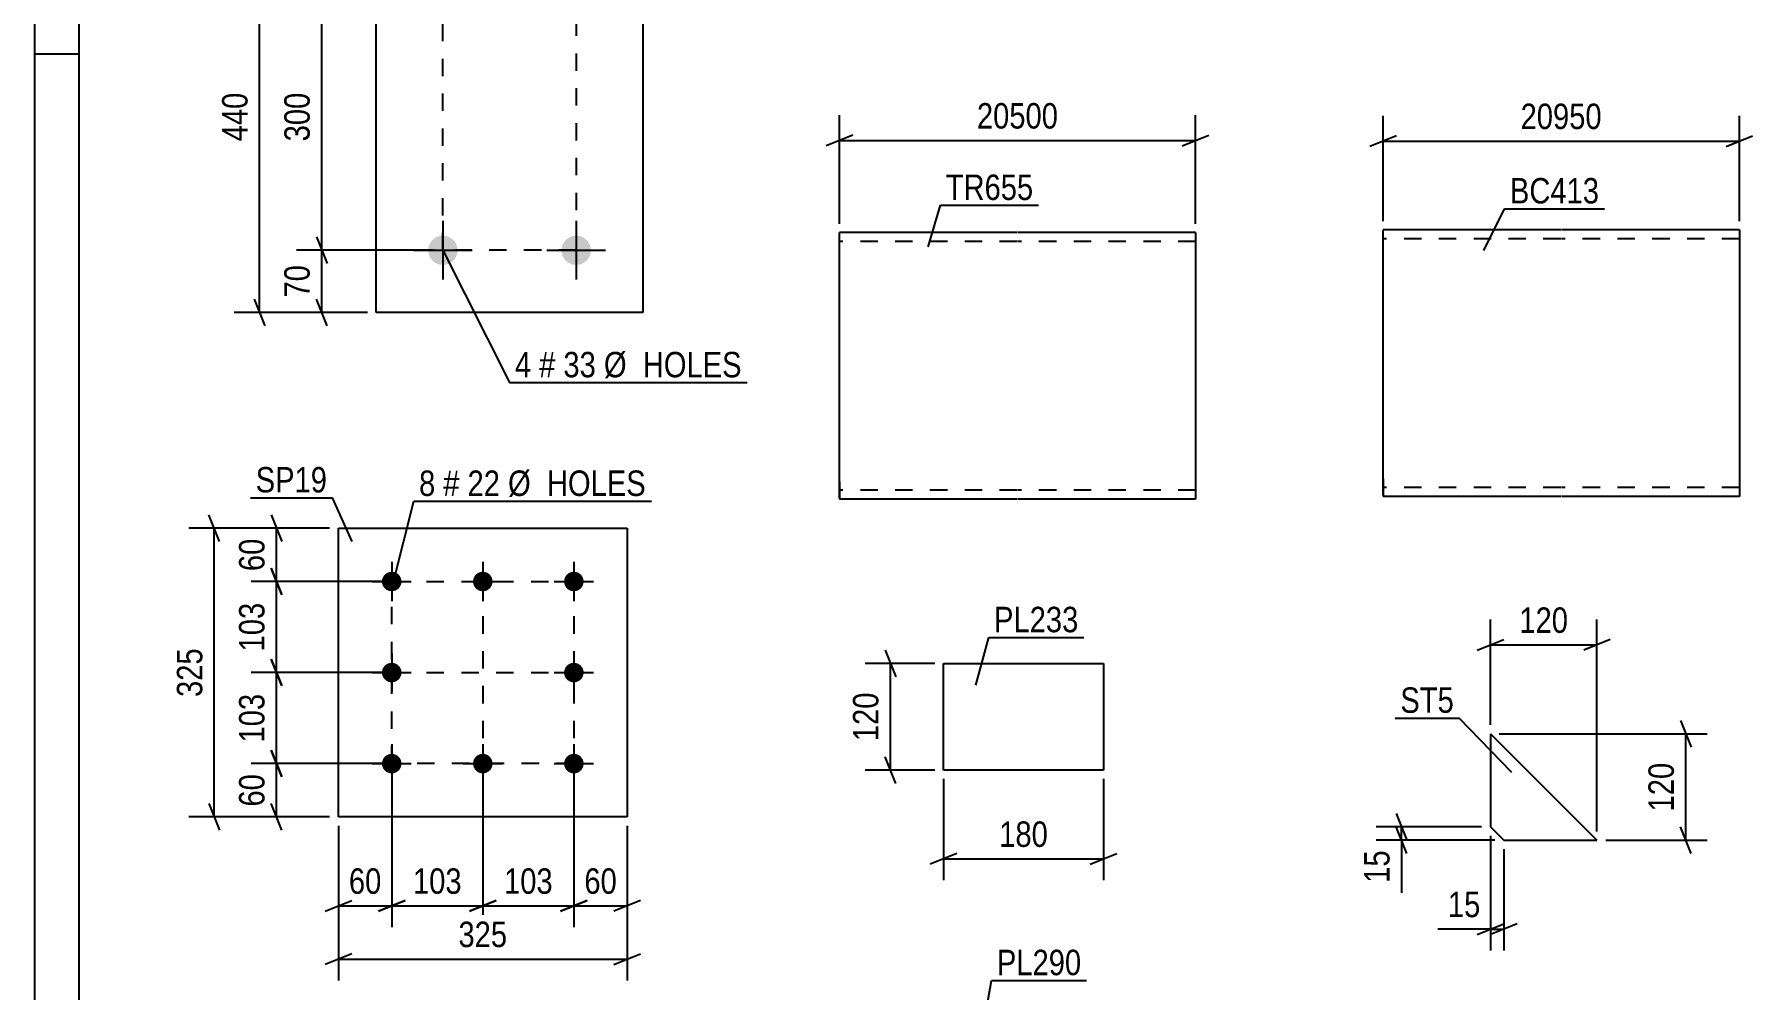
# Model space of a CAD drawing. Header units: millimetres. Extents: x 0 to 594, y 0 to 420.
# Drawn here: x 0 to 193.4, y 192.7 to 300.2 of the extents above; entities that cross this region are included whole.
import ezdxf

# ---------------------------------------------------------------- set-up
doc = ezdxf.new("R2010")
doc.units = ezdxf.units.MM
doc.linetypes.add('DXK_LINE_DOT2', pattern=[3.9198, 1.9599, -1.9599])
doc.styles.add('Arial Narrow', font='ARIALN.TTF', dxfattribs={"height": 0.2})

# ---------------------------------------------------------------- blocks, each defined once
blk = doc.blocks.new('Unknown-122574334-1163')
at = {"color": 5, "linetype": 'Continuous'}
for p, q in [((0, 420), (0, 0)), ((5, 415), (5, 5)), ((5, 298), (0, 298))]:
    blk.add_line(p, q, dxfattribs=at)
blk = doc.blocks.new('Part-122574334-15853 - 15852')
at = {"color": 2, "linetype": 'Continuous'}
for p, q in [((34.22, 212.13), (34.22, 244.63)), ((34.22, 244.63), (66.72, 244.63)), ((66.72, 244.63), (66.72, 212.13)), ((66.72, 212.13), (34.22, 212.13))]:
    blk.add_line(p, q, dxfattribs=at)
blk = doc.blocks.new('Bolt-122574334-15854 - 15852')
at = {"linetype": 'Continuous'}
for points in [[(40.22, 239.73, -1), (40.22, 237.53, -1)], [(50.47, 239.73, -1), (50.47, 237.53, -1)], [(60.72, 239.73, -1), (60.72, 237.53, -1)], [(40.22, 229.48, -1), (40.22, 227.28, -1)], [(60.72, 229.48, -1), (60.72, 227.28, -1)], [(40.22, 219.23, -1), (40.22, 217.03, -1)], [(50.47, 219.23, -1), (50.47, 217.03, -1)], [(60.72, 219.23, -1), (60.72, 217.03, -1)]]:
    blk.add_hatch(color=1, dxfattribs=at).paths.add_polyline_path(points)
at = {"color": 1, "linetype": 'Continuous'}
for p, q in [((40.22, 240.83), (40.22, 236.43)), ((50.47, 240.83), (50.47, 236.43)), ((60.72, 240.83), (60.72, 236.43)), ((38.02, 238.63), (42.42, 238.63)), ((48.27, 238.63), (52.67, 238.63)), ((58.52, 238.63), (62.92, 238.63)), ((40.22, 230.58), (40.22, 226.18)), ((60.72, 230.58), (60.72, 226.18)), ((38.02, 228.38), (42.42, 228.38)), ((58.52, 228.38), (62.92, 228.38)), ((40.22, 220.33), (40.22, 215.93)), ((50.47, 220.33), (50.47, 215.93)), ((60.72, 220.33), (60.72, 215.93)), ((38.02, 218.13), (42.42, 218.13)), ((48.27, 218.13), (52.67, 218.13)), ((58.52, 218.13), (62.92, 218.13))]:
    blk.add_line(p, q, dxfattribs=at)
blk = doc.blocks.new('Part-122574334-15883 - 15882')
at = {"color": 2, "linetype": 'Continuous'}
for p, q in [((171.79, 278.2), (151.79, 278.2)), ((151.79, 250.2), (151.79, 278.2)), ((191.89, 278.2), (171.89, 278.2)), ((191.89, 278.2), (191.89, 248.2)), ((151.79, 250.2), (151.79, 248.2)), ((171.79, 248.2), (151.79, 248.2)), ((191.89, 248.2), (171.89, 248.2))]:
    blk.add_line(p, q, dxfattribs=at)
at = {"color": 7, "linetype": 'DXK_LINE_DOT2'}
for p, q in [((171.79, 277.2), (151.79, 277.2)), ((191.89, 277.2), (171.89, 277.2)), ((151.79, 248.35), (151.79, 250.2)), ((151.79, 249.2), (151.79, 249.27)), ((171.79, 249.2), (151.79, 249.2)), ((191.89, 249.2), (171.89, 249.2)), ((191.89, 249.2), (191.89, 249.27))]:
    blk.add_line(p, q, dxfattribs=at)
blk = doc.blocks.new('Part-122574334-15892 - 15891')
at = {"color": 2, "linetype": 'Continuous'}
for p, q in [((38.48, 268.91), (38.48, 312.91)), ((38.48, 312.91), (68.48, 312.91)), ((68.48, 312.91), (68.48, 268.91)), ((68.48, 268.91), (38.48, 268.91))]:
    blk.add_line(p, q, dxfattribs=at)
blk = doc.blocks.new('Bolt-122574334-15893 - 15891')
at = {"linetype": 'Continuous'}
for points in [[(45.98, 307.56, -1), (45.98, 304.26, -1)], [(60.98, 307.56, -1), (60.98, 304.26, -1)], [(45.98, 277.56, -1), (45.98, 274.26, -1)], [(60.98, 277.56, -1), (60.98, 274.26, -1)]]:
    blk.add_hatch(color=1, dxfattribs=at).paths.add_polyline_path(points)
at = {"color": 1, "linetype": 'Continuous'}
for p, q in [((45.98, 309.21), (45.98, 302.61)), ((60.98, 309.21), (60.98, 302.61)), ((42.68, 305.91), (49.28, 305.91)), ((57.68, 305.91), (64.28, 305.91)), ((45.98, 279.21), (45.98, 272.61)), ((60.98, 279.21), (60.98, 272.61)), ((42.68, 275.91), (49.28, 275.91)), ((57.68, 275.91), (64.28, 275.91))]:
    blk.add_line(p, q, dxfattribs=at)
blk = doc.blocks.new('Part-122574334-15910 - 15909')
at = {"color": 2, "linetype": 'Continuous'}
for p, q in [((163.87, 221.5), (163.87, 211)), ((163.87, 221.5), (175.87, 209.5)), ((163.87, 211), (165.37, 209.5)), ((165.37, 209.5), (175.87, 209.5))]:
    blk.add_line(p, q, dxfattribs=at)
blk = doc.blocks.new('Part-122574334-15976 - 15975')
at = {"color": 2, "linetype": 'Continuous'}
for p, q in [((102.33, 217.41), (102.33, 229.41)), ((102.33, 229.41), (120.34, 229.41)), ((120.34, 229.41), (120.34, 217.41)), ((120.34, 217.41), (102.33, 217.41))]:
    blk.add_line(p, q, dxfattribs=at)
blk = doc.blocks.new('Part-122574334-16087 - 16086')
at = {"color": 2, "linetype": 'Continuous'}
for p, q in [((110.6, 277.9), (90.6, 277.9)), ((90.6, 249.9), (90.6, 277.9)), ((130.7, 277.9), (110.7, 277.9)), ((130.7, 277.9), (130.7, 247.9)), ((90.6, 249.9), (90.6, 247.9)), ((110.6, 247.9), (90.6, 247.9)), ((130.7, 247.9), (110.7, 247.9))]:
    blk.add_line(p, q, dxfattribs=at)
at = {"color": 7, "linetype": 'DXK_LINE_DOT2'}
for p, q in [((110.6, 276.9), (90.6, 276.9)), ((130.7, 276.9), (110.7, 276.9)), ((90.6, 248.05), (90.6, 249.9)), ((90.6, 248.9), (90.6, 248.97)), ((110.6, 248.9), (90.6, 248.9)), ((130.7, 248.9), (110.7, 248.9)), ((130.7, 248.9), (130.7, 248.97))]:
    blk.add_line(p, q, dxfattribs=at)
blk = doc.blocks.new('Rectangle-122574334-19774 - 15852')
at = {"color": 1, "linetype": 'DXK_LINE_DOT2'}
blk.add_lwpolyline([(40.22, 238.63), (60.72, 238.63), (60.72, 218.13), (40.22, 218.13), (40.22, 238.63)], close=True, dxfattribs=at)
blk = doc.blocks.new('Rectangle-122574334-19764 - 15891')
at = {"color": 1, "linetype": 'DXK_LINE_DOT2'}
blk.add_lwpolyline([(45.98, 305.91), (60.98, 305.91), (60.98, 275.91), (45.98, 275.91), (45.98, 305.91)], close=True, dxfattribs=at)
blk = doc.blocks.new('Line-122574334-19784 - 15852')
at = {"color": 1, "linetype": 'DXK_LINE_DOT2'}
blk.add_line((50.47, 238.63), (50.47, 218.13), dxfattribs=at)
blk = doc.blocks.new('Line-122574334-19791 - 15852')
at = {"color": 1, "linetype": 'DXK_LINE_DOT2'}
blk.add_line((40.22, 228.38), (60.72, 228.38), dxfattribs=at)
blk = doc.blocks.new('StraightDimension-122574334-16385 - 15852')
at = {"color": 7, "linetype": 'Continuous'}
for p, q in [((20.85, 243.13), (19.65, 246.13)), ((33.22, 244.63), (17.4, 244.63)), ((20.25, 212.13), (20.25, 244.63)), ((19.65, 213.63), (20.85, 210.63)), ((33.22, 212.13), (17.4, 212.13))]:
    blk.add_line(p, q, dxfattribs=at)
at = {"color": 0}
blk.add_wipeout([(19.5, 231.72), (15.3, 231.72), (15.3, 225.03), (19.5, 225.03)], dxfattribs=at)
at = {"color": 3, "style": 'Arial Narrow'}
blk.add_text('325', height=2.863, rotation=90.0002, dxfattribs=at).set_placement((18.9, 225.63))
blk = doc.blocks.new('StraightDimension-122574334-16370 - 15852')
at = {"color": 7, "linetype": 'Continuous'}
for p, q in [((26.65, 240.13), (27.85, 237.13)), ((39.22, 238.63), (24.4, 238.63)), ((27.25, 228.38), (27.25, 238.63)), ((39.22, 228.38), (24.4, 228.38)), ((27.85, 226.88), (26.65, 229.88))]:
    blk.add_line(p, q, dxfattribs=at)
at = {"color": 0}
blk.add_wipeout([(26.5, 236.84), (22.3, 236.84), (22.3, 230.16), (26.5, 230.16)], dxfattribs=at)
at = {"color": 3, "style": 'Arial Narrow'}
blk.add_text('103', height=2.863, rotation=90.0002, dxfattribs=at).set_placement((25.9, 230.76))
blk = doc.blocks.new('StraightDimension-122574334-16369 - 15852')
at = {"color": 7, "linetype": 'Continuous'}
for p, q in [((26.65, 246.13), (27.85, 243.13)), ((33.22, 244.63), (24.4, 244.63)), ((27.25, 238.63), (27.25, 244.63)), ((27.85, 237.13), (26.65, 240.13)), ((39.22, 238.63), (24.4, 238.63))]:
    blk.add_line(p, q, dxfattribs=at)
at = {"color": 0}
blk.add_wipeout([(26.5, 244.05), (22.3, 244.05), (22.3, 239.2), (26.5, 239.2)], dxfattribs=at)
at = {"color": 3, "style": 'Arial Narrow'}
blk.add_text('60', height=2.863, rotation=90.0002, dxfattribs=at).set_placement((25.9, 239.8))
blk = doc.blocks.new('StraightDimension-122574334-16371 - 15852')
at = {"color": 7, "linetype": 'Continuous'}
for p, q in [((39.22, 228.38), (24.4, 228.38)), ((26.65, 229.88), (27.85, 226.88)), ((27.25, 218.13), (27.25, 228.38)), ((27.85, 216.63), (26.65, 219.63)), ((39.22, 218.13), (24.4, 218.13))]:
    blk.add_line(p, q, dxfattribs=at)
at = {"color": 0}
blk.add_wipeout([(26.5, 226.59), (22.3, 226.59), (22.3, 219.91), (26.5, 219.91)], dxfattribs=at)
at = {"color": 3, "style": 'Arial Narrow'}
blk.add_text('103', height=2.863, rotation=90.0002, dxfattribs=at).set_placement((25.9, 220.51))
blk = doc.blocks.new('StraightDimension-122574334-16372 - 15852')
at = {"color": 7, "linetype": 'Continuous'}
for p, q in [((26.65, 219.63), (27.85, 216.63)), ((39.22, 218.13), (24.4, 218.13)), ((27.25, 212.13), (27.25, 218.13)), ((27.85, 210.63), (26.65, 213.63)), ((33.22, 212.13), (24.4, 212.13))]:
    blk.add_line(p, q, dxfattribs=at)
at = {"color": 0}
blk.add_wipeout([(26.5, 217.55), (22.3, 217.55), (22.3, 212.7), (26.5, 212.7)], dxfattribs=at)
at = {"color": 3, "style": 'Arial Narrow'}
blk.add_text('60', height=2.863, rotation=90.0002, dxfattribs=at).set_placement((25.9, 213.3))
blk = doc.blocks.new('StraightDimension-122574334-16389 - 15852')
at = {"color": 7, "linetype": 'Continuous'}
for p, q in [((60.72, 217.13), (60.72, 199.73)), ((66.72, 211.13), (66.72, 199.73)), ((59.22, 201.53), (62.22, 202.73)), ((60.72, 202.13), (66.72, 202.13)), ((68.22, 202.73), (65.22, 201.53))]:
    blk.add_line(p, q, dxfattribs=at)
at = {"color": 0}
blk.add_wipeout([(66.15, 202.88), (66.15, 207.08), (61.3, 207.08), (61.3, 202.88)], dxfattribs=at)
at = {"color": 3, "style": 'Arial Narrow'}
blk.add_text('60', height=2.863, dxfattribs=at).set_placement((61.9, 203.48))
blk = doc.blocks.new('StraightDimension-122574334-16390 - 15852')
at = {"color": 7, "linetype": 'Continuous'}
for p, q in [((50.47, 217.13), (50.47, 199.73)), ((60.72, 217.13), (60.72, 199.73)), ((48.97, 201.53), (51.97, 202.73)), ((50.47, 202.13), (60.72, 202.13)), ((62.22, 202.73), (59.22, 201.53))]:
    blk.add_line(p, q, dxfattribs=at)
at = {"color": 0}
blk.add_wipeout([(58.94, 202.88), (58.94, 207.08), (52.26, 207.08), (52.26, 202.88)], dxfattribs=at)
at = {"color": 3, "style": 'Arial Narrow'}
blk.add_text('103', height=2.863, dxfattribs=at).set_placement((52.86, 203.48))
blk = doc.blocks.new('StraightDimension-122574334-16391 - 15852')
at = {"color": 7, "linetype": 'Continuous'}
for p, q in [((40.22, 217.13), (40.22, 199.73)), ((50.47, 217.13), (50.47, 199.73)), ((38.72, 201.53), (41.72, 202.73)), ((40.22, 202.13), (50.47, 202.13)), ((51.97, 202.73), (48.97, 201.53))]:
    blk.add_line(p, q, dxfattribs=at)
at = {"color": 0}
blk.add_wipeout([(48.69, 202.88), (48.69, 207.08), (42.01, 207.08), (42.01, 202.88)], dxfattribs=at)
at = {"color": 3, "style": 'Arial Narrow'}
blk.add_text('103', height=2.863, dxfattribs=at).set_placement((42.61, 203.48))
blk = doc.blocks.new('StraightDimension-122574334-16392 - 15852')
at = {"color": 7, "linetype": 'Continuous'}
for p, q in [((40.22, 217.13), (40.22, 199.73)), ((34.22, 211.13), (34.22, 199.73)), ((32.72, 201.53), (35.72, 202.73)), ((34.22, 202.13), (40.22, 202.13)), ((41.72, 202.73), (38.72, 201.53))]:
    blk.add_line(p, q, dxfattribs=at)
at = {"color": 0}
blk.add_wipeout([(39.65, 202.88), (39.65, 207.08), (34.8, 207.08), (34.8, 202.88)], dxfattribs=at)
at = {"color": 3, "style": 'Arial Narrow'}
blk.add_text('60', height=2.863, dxfattribs=at).set_placement((35.4, 203.48))
blk = doc.blocks.new('StraightDimension-122574334-16405 - 15852')
at = {"color": 7, "linetype": 'Continuous'}
for p, q in [((34.22, 211.13), (34.22, 193.73)), ((66.72, 211.13), (66.72, 193.73)), ((35.72, 196.73), (32.72, 195.53)), ((34.22, 196.13), (66.72, 196.13)), ((65.22, 195.53), (68.22, 196.73))]:
    blk.add_line(p, q, dxfattribs=at)
at = {"color": 0}
blk.add_wipeout([(53.82, 196.88), (53.82, 201.08), (47.13, 201.08), (47.13, 196.88)], dxfattribs=at)
at = {"color": 3, "style": 'Arial Narrow'}
blk.add_text('325', height=2.863, dxfattribs=at).set_placement((47.73, 197.48))
blk = doc.blocks.new('StraightDimension-122574334-16429 - 15882')
at = {"color": 7, "linetype": 'Continuous'}
for p, q in [((151.79, 279.2), (151.79, 291.05)), ((191.89, 279.2), (191.89, 291.05)), ((153.29, 288.8), (150.29, 287.6)), ((151.79, 288.2), (191.89, 288.2)), ((190.39, 287.6), (193.39, 288.8))]:
    blk.add_line(p, q, dxfattribs=at)
at = {"color": 0}
blk.add_wipeout([(177.01, 288.95), (177.01, 293.15), (166.67, 293.15), (166.67, 288.95)], dxfattribs=at)
at = {"color": 3, "style": 'Arial Narrow'}
blk.add_text('20950', height=2.863, dxfattribs=at).set_placement((167.27, 289.55))
blk = doc.blocks.new('StraightDimension-122574334-16434 - 15891')
at = {"color": 7, "linetype": 'Continuous'}
for p, q in [((44.98, 305.91), (29.49, 305.91)), ((32.94, 304.41), (31.74, 307.41)), ((32.34, 275.91), (32.34, 305.91)), ((31.74, 277.41), (32.94, 274.41)), ((44.98, 275.91), (29.49, 275.91))]:
    blk.add_line(p, q, dxfattribs=at)
at = {"color": 0}
blk.add_wipeout([(31.59, 294.26), (27.39, 294.26), (27.39, 287.57), (31.59, 287.57)], dxfattribs=at)
at = {"color": 3, "style": 'Arial Narrow'}
blk.add_text('300', height=2.863, rotation=90.0002, dxfattribs=at).set_placement((30.99, 288.17))
blk = doc.blocks.new('StraightDimension-122574334-16435 - 15891')
at = {"color": 7, "linetype": 'Continuous'}
for p, q in [((31.74, 277.41), (32.94, 274.41)), ((44.98, 275.91), (29.49, 275.91)), ((32.34, 268.91), (32.34, 275.91)), ((37.48, 268.91), (29.49, 268.91)), ((32.94, 267.41), (31.74, 270.41))]:
    blk.add_line(p, q, dxfattribs=at)
at = {"color": 0}
blk.add_wipeout([(31.59, 274.84), (27.39, 274.84), (27.39, 269.99), (31.59, 269.99)], dxfattribs=at)
at = {"color": 3, "style": 'Arial Narrow'}
blk.add_text('70', height=2.863, rotation=90.0002, dxfattribs=at).set_placement((30.99, 270.59))
blk = doc.blocks.new('StraightDimension-122574334-16445 - 15891')
at = {"color": 7, "linetype": 'Continuous'}
for p, q in [((25.94, 311.41), (24.74, 314.41)), ((37.48, 312.91), (22.49, 312.91)), ((25.34, 268.91), (25.34, 312.91)), ((37.48, 268.91), (22.49, 268.91)), ((24.74, 270.41), (25.94, 267.41))]:
    blk.add_line(p, q, dxfattribs=at)
at = {"color": 0}
blk.add_wipeout([(24.59, 294.26), (20.39, 294.26), (20.39, 287.57), (24.59, 287.57)], dxfattribs=at)
at = {"color": 3, "style": 'Arial Narrow'}
blk.add_text('440', height=2.863, rotation=90.0002, dxfattribs=at).set_placement((23.99, 288.17))
blk = doc.blocks.new('StraightDimension-122574334-16521 - 15909')
at = {"color": 7, "linetype": 'Continuous'}
for p, q in [((185.27, 223), (186.47, 220)), ((164.87, 221.5), (188.27, 221.5)), ((185.87, 209.5), (185.87, 221.5)), ((186.47, 208), (185.27, 211)), ((176.87, 209.5), (188.27, 209.5))]:
    blk.add_line(p, q, dxfattribs=at)
at = {"color": 0}
blk.add_wipeout([(185.12, 218.84), (180.92, 218.84), (180.92, 212.15), (185.12, 212.15)], dxfattribs=at)
at = {"color": 3, "style": 'Arial Narrow'}
blk.add_text('120', height=2.863, rotation=90.0002, dxfattribs=at).set_placement((184.52, 212.75))
blk = doc.blocks.new('StraightDimension-122574334-16513 - 15909')
at = {"color": 7, "linetype": 'Continuous'}
for p, q in [((163.87, 222.5), (163.87, 234.35)), ((175.87, 210.5), (175.87, 234.35)), ((162.37, 230.9), (165.37, 232.1)), ((177.37, 232.1), (174.37, 230.9)), ((163.87, 231.5), (175.87, 231.5))]:
    blk.add_line(p, q, dxfattribs=at)
at = {"color": 0}
blk.add_wipeout([(173.21, 232.25), (173.21, 236.45), (166.53, 236.45), (166.53, 232.25)], dxfattribs=at)
at = {"color": 3, "style": 'Arial Narrow'}
blk.add_text('120', height=2.863, dxfattribs=at).set_placement((167.13, 232.85))
blk = doc.blocks.new('StraightDimension-122574334-16517 - 15909')
at = {"color": 7, "linetype": 'Continuous'}
for p, q in [((162.87, 211), (151.02, 211)), ((153.27, 212.5), (154.47, 209.5)), ((154.47, 208), (153.27, 211)), ((153.87, 209.5), (153.87, 211)), ((164.37, 209.5), (151.02, 209.5))]:
    blk.add_line(p, q, dxfattribs=at)
at = {"color": 0}
blk.add_wipeout([(153.12, 208.97), (148.92, 208.97), (148.92, 204.12), (153.12, 204.12)], dxfattribs=at)
at = {"color": 7, "linetype": 'Continuous'}
blk.add_line((153.87, 209.5), (153.87, 203.59), dxfattribs=at)
blk.add_line((153.87, 209.5), (153.87, 203.59), dxfattribs=at)
at = {"color": 3, "style": 'Arial Narrow'}
blk.add_text('15', height=2.863, rotation=90.0002, dxfattribs=at).set_placement((152.52, 204.72))
blk = doc.blocks.new('StraightDimension-122574334-16509 - 15909')
at = {"color": 7, "linetype": 'Continuous'}
for p, q in [((163.87, 210), (163.87, 197.1)), ((165.37, 208.5), (165.37, 197.1)), ((162.37, 198.9), (165.37, 200.1)), ((166.87, 200.1), (163.87, 198.9)), ((163.87, 199.5), (165.37, 199.5))]:
    blk.add_line(p, q, dxfattribs=at)
at = {"color": 0}
blk.add_wipeout([(163.34, 200.25), (163.34, 204.45), (158.49, 204.45), (158.49, 200.25)], dxfattribs=at)
at = {"color": 7, "linetype": 'Continuous'}
blk.add_line((163.87, 199.5), (157.96, 199.5), dxfattribs=at)
blk.add_line((163.87, 199.5), (157.96, 199.5), dxfattribs=at)
at = {"color": 3, "style": 'Arial Narrow'}
blk.add_text('15', height=2.863, dxfattribs=at).set_placement((159.09, 200.85))
blk = doc.blocks.new('StraightDimension-122574334-16619 - 15975')
at = {"color": 7, "linetype": 'Continuous'}
for p, q in [((95.74, 230.91), (96.94, 227.91)), ((101.33, 229.41), (93.49, 229.41)), ((96.34, 217.41), (96.34, 229.41)), ((96.94, 215.91), (95.74, 218.91)), ((101.33, 217.41), (93.49, 217.41))]:
    blk.add_line(p, q, dxfattribs=at)
at = {"color": 0}
blk.add_wipeout([(95.59, 226.75), (91.39, 226.75), (91.39, 220.06), (95.59, 220.06)], dxfattribs=at)
at = {"color": 3, "style": 'Arial Narrow'}
blk.add_text('120', height=2.863, rotation=90.0002, dxfattribs=at).set_placement((94.99, 220.66))
blk = doc.blocks.new('StraightDimension-122574334-16623 - 15975')
at = {"color": 7, "linetype": 'Continuous'}
for p, q in [((102.33, 216.41), (102.33, 205.01)), ((120.34, 216.41), (120.34, 205.01)), ((103.83, 208.01), (100.83, 206.81)), ((102.33, 207.41), (120.34, 207.41)), ((118.84, 206.81), (121.84, 208.01))]:
    blk.add_line(p, q, dxfattribs=at)
at = {"color": 0}
blk.add_wipeout([(114.68, 208.16), (114.68, 212.36), (107.99, 212.36), (107.99, 208.16)], dxfattribs=at)
at = {"color": 3, "style": 'Arial Narrow'}
blk.add_text('180', height=2.863, dxfattribs=at).set_placement((108.59, 208.76))
blk = doc.blocks.new('StraightDimension-122574334-16766 - 16086')
at = {"color": 7, "linetype": 'Continuous'}
for p, q in [((90.6, 278.9), (90.6, 291.11)), ((130.7, 278.9), (130.7, 291.11)), ((92.1, 288.86), (89.1, 287.66)), ((90.6, 288.26), (130.7, 288.26)), ((129.2, 287.66), (132.2, 288.86))]:
    blk.add_line(p, q, dxfattribs=at)
at = {"color": 0}
blk.add_wipeout([(115.82, 289.01), (115.82, 293.21), (105.48, 293.21), (105.48, 289.01)], dxfattribs=at)
at = {"color": 3, "style": 'Arial Narrow'}
blk.add_text('20500', height=2.863, dxfattribs=at).set_placement((106.08, 289.61))
blk = doc.blocks.new('Mark-122574334-17050 - 15852')
at = {"color": 0}
blk.add_wipeout([(32.95, 248.65), (32.95, 251.65), (24.91, 251.65), (24.91, 248.65)], dxfattribs=at)
blk.add_wipeout([(32.95, 248.65), (32.95, 251.65), (24.91, 251.65), (24.91, 248.65)], dxfattribs=at)
at = {"color": 30, "linetype": 'Continuous'}
for p in [(24.31, 248.05), (35.77, 243.12)]:
    blk.add_line(p, (33.55, 248.05), dxfattribs=at)
at = {"color": 3, "style": 'Arial Narrow'}
blk.add_text('SP19', height=2.863, dxfattribs=at).set_placement((24.91, 248.65))
blk = doc.blocks.new('Mark-122574334-17053 - 15852')
at = {"color": 0}
blk.add_wipeout([(45.12, 248.26), (45.12, 251.26), (43.3, 251.26), (43.3, 248.26)], dxfattribs=at)
blk.add_wipeout([(45.12, 248.26), (45.12, 251.26), (43.3, 251.26), (43.3, 248.26)], dxfattribs=at)
at = {"color": 7, "linetype": 'Continuous'}
blk.add_line((40.42, 238.58), (42.7, 247.66), dxfattribs=at)
at = {"color": 3, "style": 'Arial Narrow'}
blk.add_text('8', height=2.86, dxfattribs=at).set_placement((43.3, 248.26))
at = {"color": 0}
blk.add_wipeout([(47.85, 248.26), (47.85, 251.26), (46.02, 251.26), (46.02, 248.26)], dxfattribs=at)
blk.add_wipeout([(47.85, 248.26), (47.85, 251.26), (46.02, 251.26), (46.02, 248.26)], dxfattribs=at)
blk.add_wipeout([(52.41, 248.26), (52.41, 251.26), (48.75, 251.26), (48.75, 248.26)], dxfattribs=at)
blk.add_wipeout([(52.41, 248.26), (52.41, 251.26), (48.75, 251.26), (48.75, 248.26)], dxfattribs=at)
at = {"color": 3, "style": 'Arial Narrow'}
for s, height, p in [('#', 2.86, (46.02, 248.26)), ('22', 2.863, (48.75, 248.26))]:
    blk.add_text(s, height=height, dxfattribs=at).set_placement(p)
at = {"color": 0}
blk.add_wipeout([(68.84, 248.26), (68.84, 251.26), (53.31, 251.26), (53.31, 248.26)], dxfattribs=at)
blk.add_wipeout([(68.84, 248.26), (68.84, 251.26), (53.31, 251.26), (53.31, 248.26)], dxfattribs=at)
at = {"color": 7, "linetype": 'Continuous'}
blk.add_line((42.7, 247.66), (69.44, 247.66), dxfattribs=at)
at = {"color": 3, "style": 'Arial Narrow'}
blk.add_text('Ø  HOLES', height=2.863, dxfattribs=at).set_placement((53.31, 248.26))
blk = doc.blocks.new('Mark-122574334-17063 - 15882')
at = {"color": 0}
blk.add_wipeout([(176.12, 281.18), (176.12, 284.18), (166.07, 284.18), (166.07, 281.18)], dxfattribs=at)
blk.add_wipeout([(176.12, 281.18), (176.12, 284.18), (166.07, 284.18), (166.07, 281.18)], dxfattribs=at)
at = {"color": 30, "linetype": 'Continuous'}
for p, q in [((163.14, 275.88), (165.47, 280.58)), ((165.47, 280.58), (176.72, 280.58))]:
    blk.add_line(p, q, dxfattribs=at)
at = {"color": 3, "style": 'Arial Narrow'}
blk.add_text('BC413', height=2.863, dxfattribs=at).set_placement((166.07, 281.18))
blk = doc.blocks.new('Mark-122574334-17075 - 15891')
at = {"color": 0}
blk.add_wipeout([(55.91, 261.61), (55.91, 264.61), (54.08, 264.61), (54.08, 261.61)], dxfattribs=at)
blk.add_wipeout([(55.91, 261.61), (55.91, 264.61), (54.08, 264.61), (54.08, 261.61)], dxfattribs=at)
at = {"color": 7, "linetype": 'Continuous'}
blk.add_line((45.98, 275.91), (53.48, 261.01), dxfattribs=at)
at = {"color": 3, "style": 'Arial Narrow'}
blk.add_text('4', height=2.86, dxfattribs=at).set_placement((54.08, 261.61))
at = {"color": 0}
blk.add_wipeout([(58.64, 261.61), (58.64, 264.61), (56.81, 264.61), (56.81, 261.61)], dxfattribs=at)
blk.add_wipeout([(58.64, 261.61), (58.64, 264.61), (56.81, 264.61), (56.81, 261.61)], dxfattribs=at)
blk.add_wipeout([(63.2, 261.61), (63.2, 264.61), (59.54, 264.61), (59.54, 261.61)], dxfattribs=at)
blk.add_wipeout([(63.2, 261.61), (63.2, 264.61), (59.54, 264.61), (59.54, 261.61)], dxfattribs=at)
at = {"color": 3, "style": 'Arial Narrow'}
for s, height, p in [('#', 2.86, (56.81, 261.61)), ('33', 2.863, (59.54, 261.61))]:
    blk.add_text(s, height=height, dxfattribs=at).set_placement(p)
at = {"color": 0}
blk.add_wipeout([(79.62, 261.61), (79.62, 264.61), (64.1, 264.61), (64.1, 261.61)], dxfattribs=at)
blk.add_wipeout([(79.62, 261.61), (79.62, 264.61), (64.1, 264.61), (64.1, 261.61)], dxfattribs=at)
at = {"color": 7, "linetype": 'Continuous'}
blk.add_line((53.48, 261.01), (80.22, 261.01), dxfattribs=at)
at = {"color": 3, "style": 'Arial Narrow'}
blk.add_text('Ø  HOLES', height=2.863, dxfattribs=at).set_placement((64.1, 261.61))
blk = doc.blocks.new('Mark-122574334-17080 - 15909')
at = {"color": 0}
blk.add_wipeout([(159.77, 223.85), (159.77, 226.85), (153.74, 226.85), (153.74, 223.85)], dxfattribs=at)
blk.add_wipeout([(159.77, 223.85), (159.77, 226.85), (153.74, 226.85), (153.74, 223.85)], dxfattribs=at)
at = {"color": 30, "linetype": 'Continuous'}
for p in [(153.14, 223.25), (166.29, 217.14)]:
    blk.add_line(p, (160.37, 223.25), dxfattribs=at)
at = {"color": 3, "style": 'Arial Narrow'}
blk.add_text('ST5', height=2.863, dxfattribs=at).set_placement((153.74, 223.85))
blk = doc.blocks.new('Mark-122574334-17094 - 15975')
at = {"color": 0}
blk.add_wipeout([(117.52, 232.92), (117.52, 235.92), (108.01, 235.92), (108.01, 232.92)], dxfattribs=at)
blk.add_wipeout([(117.52, 232.92), (117.52, 235.92), (108.01, 235.92), (108.01, 232.92)], dxfattribs=at)
at = {"color": 30, "linetype": 'Continuous'}
for p, q in [((105.96, 226.98), (107.41, 232.32)), ((107.41, 232.32), (118.12, 232.32))]:
    blk.add_line(p, q, dxfattribs=at)
at = {"color": 3, "style": 'Arial Narrow'}
blk.add_text('PL233', height=2.863, dxfattribs=at).set_placement((108.01, 232.92))
blk = doc.blocks.new('Mark-122574334-17097 - 15983')
at = {"color": 0}
blk.add_wipeout([(117.83, 194.32), (117.83, 197.32), (108.33, 197.32), (108.33, 194.32)], dxfattribs=at)
blk.add_wipeout([(117.83, 194.32), (117.83, 197.32), (108.33, 197.32), (108.33, 194.32)], dxfattribs=at)
at = {"color": 30, "linetype": 'Continuous'}
for p, q in [((106.69, 187.73), (107.73, 193.72)), ((107.73, 193.72), (118.43, 193.72))]:
    blk.add_line(p, q, dxfattribs=at)
at = {"color": 3, "style": 'Arial Narrow'}
blk.add_text('PL290', height=2.863, dxfattribs=at).set_placement((108.33, 194.32))
blk = doc.blocks.new('Mark-122574334-17129 - 16086')
at = {"color": 0}
blk.add_wipeout([(112.43, 281.57), (112.43, 284.57), (102.57, 284.57), (102.57, 281.57)], dxfattribs=at)
blk.add_wipeout([(112.43, 281.57), (112.43, 284.57), (102.57, 284.57), (102.57, 281.57)], dxfattribs=at)
at = {"color": 30, "linetype": 'Continuous'}
for p, q in [((100.6, 276.29), (101.97, 280.97)), ((101.97, 280.97), (113.03, 280.97))]:
    blk.add_line(p, q, dxfattribs=at)
at = {"color": 3, "style": 'Arial Narrow'}
blk.add_text('TR655', height=2.863, dxfattribs=at).set_placement((102.57, 281.57))

msp = doc.modelspace()

# ---------------------------------------------------------------- block references
for name in ['Unknown-122574334-1163', 'Part-122574334-15892 - 15891', 'Bolt-122574334-15893 - 15891', 'Rectangle-122574334-19764 - 15891', 'Part-122574334-16087 - 16086', 'Part-122574334-15883 - 15882', 'Part-122574334-15853 - 15852', 'Bolt-122574334-15854 - 15852', 'Rectangle-122574334-19774 - 15852', 'Line-122574334-19784 - 15852', 'Line-122574334-19791 - 15852', 'Part-122574334-15976 - 15975', 'Part-122574334-15910 - 15909']:
    msp.add_blockref(name, (0, 0))

# ---------------------------------------------------------------- next in the draw order: block references
for name in ['StraightDimension-122574334-16434 - 15891', 'StraightDimension-122574334-16766 - 16086', 'StraightDimension-122574334-16429 - 15882', 'Mark-122574334-17075 - 15891', 'Mark-122574334-17053 - 15852', 'StraightDimension-122574334-16385 - 15852', 'Mark-122574334-17094 - 15975', 'StraightDimension-122574334-16619 - 15975', 'StraightDimension-122574334-16521 - 15909', 'StraightDimension-122574334-16389 - 15852', 'Mark-122574334-17097 - 15983']:
    msp.add_blockref(name, (0, 0))

# ---------------------------------------------------------------- next in the draw order: block references
for name in ['Mark-122574334-17129 - 16086', 'Mark-122574334-17063 - 15882', 'StraightDimension-122574334-16435 - 15891', 'StraightDimension-122574334-16370 - 15852', 'StraightDimension-122574334-16513 - 15909', 'StraightDimension-122574334-16390 - 15852', 'StraightDimension-122574334-16623 - 15975']:
    msp.add_blockref(name, (0, 0))

# ---------------------------------------------------------------- next in the draw order: block references
for name in ['StraightDimension-122574334-16445 - 15891', 'StraightDimension-122574334-16369 - 15852', 'StraightDimension-122574334-16371 - 15852', 'Mark-122574334-17080 - 15909', 'StraightDimension-122574334-16517 - 15909']:
    msp.add_blockref(name, (0, 0))

# ---------------------------------------------------------------- next in the draw order: block references
for name in ['Mark-122574334-17050 - 15852', 'StraightDimension-122574334-16372 - 15852', 'StraightDimension-122574334-16509 - 15909']:
    msp.add_blockref(name, (0, 0))

# ---------------------------------------------------------------- next in the draw order: block references
msp.add_blockref('StraightDimension-122574334-16391 - 15852', (0, 0))

# ---------------------------------------------------------------- next in the draw order: block references
msp.add_blockref('StraightDimension-122574334-16392 - 15852', (0, 0))

# ---------------------------------------------------------------- next in the draw order: block references
msp.add_blockref('StraightDimension-122574334-16405 - 15852', (0, 0))

doc.saveas('drawing.dxf')
